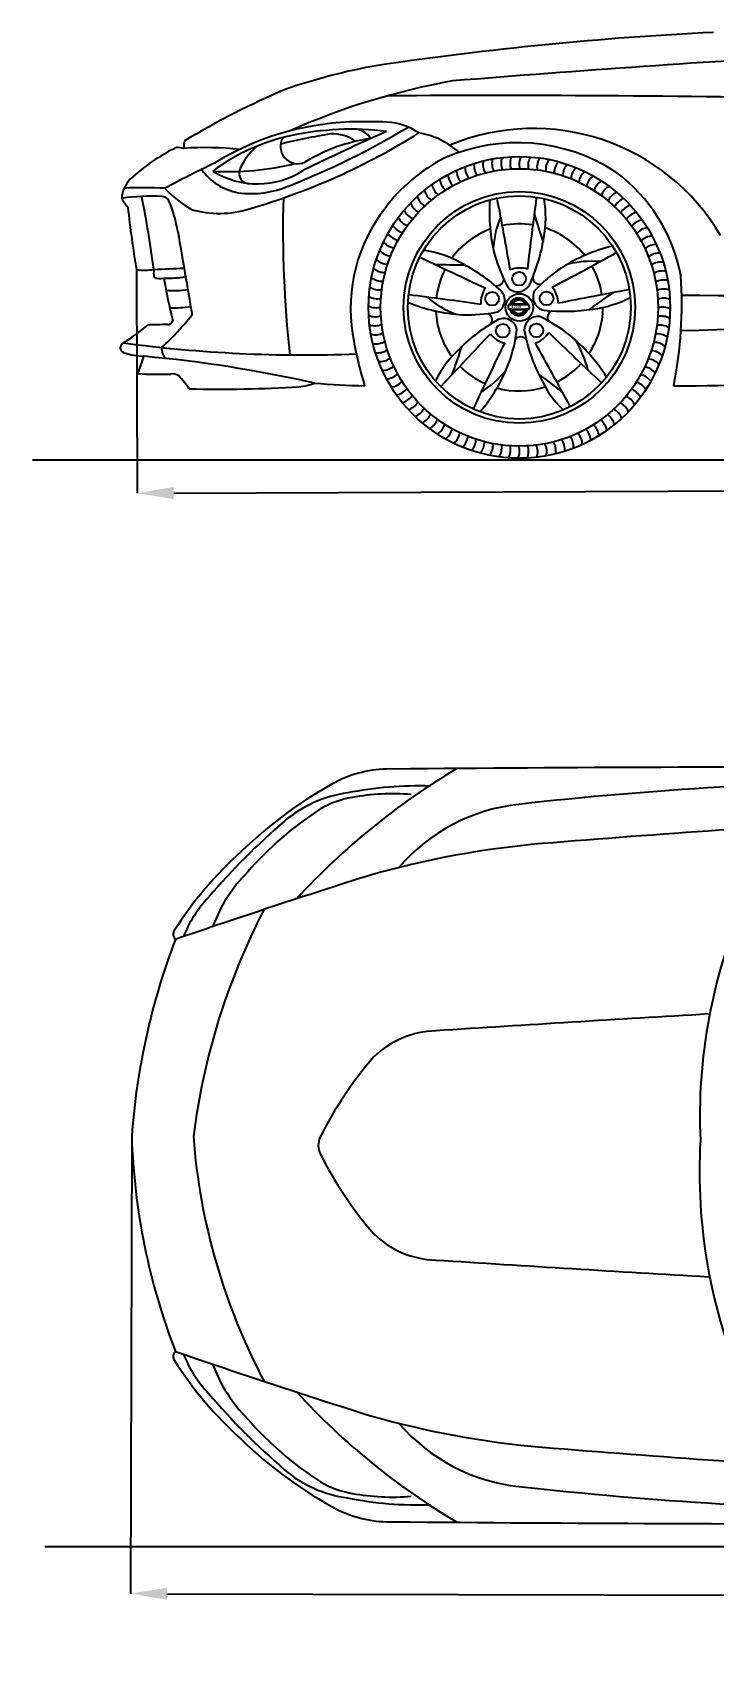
# Model space of a CAD drawing. Header units: millimetres. Extents: x 3410 to 10629, y 345 to 4475.
# Drawn here: x 3410 to 4999, y 350 to 4123 of the extents above; entities that cross this region are included whole.
import ezdxf

# ---------------------------------------------------------------- set-up
doc = ezdxf.new("R2010")
doc.units = ezdxf.units.MM
doc.header["$MEASUREMENT"] = 0
doc.styles.get("Standard").update_dxf_attribs({"font": 'arial.ttf'})
doc.dimstyles.get("Standard").update_dxf_attribs({"dimtxt": 85, "dimasz": 85, "dimexe": 0.18, "dimexo": 0.0625, "dimgap": 30, "dimtad": 0, "dimdec": 4, "dimzin": 0, "dimdsep": 46, "dimtxsty": 'Standard', "dimcen": 0.09, "dimadec": 0, "dimazin": 0, "dimtfac": 1, "dimtdec": 4, "dimtofl": 0, "dimtmove": 0, "dimatfit": 3, "dimfxl": 0, "dimtolj": 1, "dimtzin": 0, "dimarcsym": 0})

# ---------------------------------------------------------------- blocks, each defined once
blk = doc.blocks.new('*D6')
at = {"color": 0, "lineweight": -2, "transparency": 16777216}
for p, q in [((7883.3, 3586), (7885.3, 3064.7)), ((3652.7, 3569.6), (3654.7, 3048.3)), ((7800.3, 3064.5), (6042.9, 3057.7)), ((3739.7, 3048.8), (5497.1, 3055.6))]:
    blk.add_line(p, q, dxfattribs=at)
at = {"color": 0, "transparency": 16777216}
for points in [[(3739.7, 3063), (3739.8, 3034.6), (3654.7, 3048.5)], [(7800.3, 3078.7), (7800.4, 3050.4), (7885.3, 3064.8)]]:
    blk.add_solid(points, dxfattribs=at)
at = {"layer": 'Defpoints', "color": 0, "transparency": 16777216}
for p in [(7883.3, 3586), (3652.7, 3569.7), (7885.3, 3064.8)]:
    blk.add_point(p, dxfattribs=at)
at = {"color": 0, "transparency": 16777216, "insert": (5770, 3056.7), "char_height": 85, "attachment_point": 5, "rotation": 0.2219}
blk.add_mtext('\\A1;4380 mm', dxfattribs=at)
blk = doc.blocks.new('*D8')
at = {"color": 0, "lineweight": -2, "transparency": 16777216}
for p, q in [((3641.7, 1549.3), (3638.7, 482.7)), ((7872.4, 1537.7), (7869.5, 471.1)), ((3723.7, 482.7), (5470.5, 477.9)), ((7784.5, 471.5), (6016.3, 476.4))]:
    blk.add_line(p, q, dxfattribs=at)
at = {"color": 0, "transparency": 16777216}
for points in [[(3723.8, 496.8), (3723.7, 468.5), (3638.7, 482.9)], [(7784.5, 485.7), (7784.4, 457.3), (7869.5, 471.3)]]:
    blk.add_solid(points, dxfattribs=at)
at = {"layer": 'Defpoints', "color": 0, "transparency": 16777216}
for p in [(3641.7, 1549.3), (7872.4, 1537.7), (7869.5, 471.3)]:
    blk.add_point(p, dxfattribs=at)
at = {"color": 0, "transparency": 16777216, "insert": (5743.4, 477.1), "char_height": 85, "attachment_point": 5, "rotation": 359.8428}
blk.add_mtext('\\A1;4380 mm', dxfattribs=at)

msp = doc.modelspace()

# ---------------------------------------------------------------- linework, layer by layer
at = {"color": 5}
for p, q in [((3409.90942, 3126.17317), (10629.19221, 3126.17317)), ((3439.02729, 592.41322), (10629.19221, 592.41322))]:
    msp.add_line(p, q, dxfattribs=at)
at = {"color": 7}
for centre, radius in [((4545.62825, 3481.60902), 351.71009), ((4545.62825, 3481.60902), 323.46339), ((4545.62825, 3481.60902), 270.00748), ((4545.62825, 3481.60902), 270.00748), ((4545.62825, 3481.60902), 260.1165), ((4545.10943, 3548.34678), 15.96558), ((4481.99655, 3501.73869), 15.96558), ((4545.62825, 3481.60902), 32.03948), ((4608.93931, 3502.72555), 15.96558), ((4506.82052, 3427.31208), 15.96558), ((4585.27546, 3427.92199), 15.96558)]:
    msp.add_circle(centre, radius, dxfattribs=at)
for centre, radius, start, end in [((5389.16935, -3855.08575), 7987.5623, 92.80212074, 98.45161454), ((4444.01468, 2722.48368), 1342.88734, 99.81031902, 109.31845433), ((7236.35779, -30724.20869), 34850.27378, 93.217461828, 94.684951833), ((4679.41227, 2388.47676), 1646.79733, 100.12537787, 114.00884697), ((4727.37292, 2272.80661), 1864.76322, 112.96625766, 121.0803802), ((4506.09712, -35463.77296), 39439.47528, 88.818841024, 90.390667222), ((4177.27195, 3259.35813), 655.31481, 92.44167645, 121.50497863), ((3473.46681, 5229.95198), 1581.68324, 286.24797365, 301.98646608), ((3315.14447, 5522.55495), 1889.29762, 291.54821258, 300.93828421), ((4154.31359, 3229.60273), 667.47753, 82.96485497, 102.29532904), ((7013.75945, -2308.79393), 6794.565, 114.130179758, 115.935841465), ((4109.08695, 3790.1553), 95.96282, 55.07235986, 92.38944857), ((4186.5001, 2842.40805), 1072.31352, 87.27027157, 91.98518646), ((4158.95408, 3851.41012), 46.3402, 30.87920731, 79.33168901), ((4229.53221, 3768.98053), 144.74755, 55.59781336, 86.81724567), ((4279.85234, 3702.68474), 188.37182, 48.19107913, 80.38534929), ((4578.54008, 3392.39076), 506.48181, 30.4977554, 112.63040189), ((3939.32775, 3456.56635), 442.44406, 115.87099682, 132.9455757), ((3670.96681, 3175.27124), 683.55726, 82.22086257, 83.67534154), ((3818.20438, 3857.4035), 54.93073, 166.8806204, 185.08179952), ((3813.75236, 3074.34959), 779.8098, 84.12707008, 93.69557189), ((4108.41635, 3429.26812), 462.62388, 102.00730265, 126.84171402), ((4026.60558, 3746.95931), 144.33618, 130.54940433, 157.79284228), ((4029.14806, 3857.38509), 40.70676, 150.46584952, 293.91850058), ((4341.85262, 2428.31118), 1476.82638, 99.22553811, 103.83359512), ((4252.09125, 3486.27129), 392.5662, 97.81300555, 121.72689522), ((4540.99481, 3448.32819), 417.39207, 56.6470306, 114.10588767), ((5069.31249, 1234.3202), 2863.52239, 115.53795761, 118.1407431), ((3870.14792, 4410.92536), 612.6721, 266.3387338, 284.33736142), ((4546.85177, 3480.49105), 390.8634, 116.8161737, 143.58232797), ((4479.05014, 3811.78195), 39.2591, 172.16717604, 214.46201682), ((4499.91325, 3815.3109), 39.2591, 168.56717604, 210.86201682), ((4520.95677, 3817.52288), 39.2591, 164.96717604, 207.26201682), ((4542.09766, 3818.40917), 39.2591, 161.36717604, 203.66201682), ((4563.25249, 3817.96626), 39.2591, 157.76717604, 200.06201682), ((4584.33776, 3816.1959), 39.2591, 154.16717604, 196.46201682), ((4605.27026, 3813.10508), 39.2591, 150.56717604, 192.86201682), ((4625.96738, 3808.70599), 39.2591, 146.96717604, 189.26201682), ((4646.34743, 3803.01601), 39.2591, 143.36717604, 185.66201682), ((4666.33, 3796.05758), 39.2591, 139.76717604, 182.06201682), ((4685.83621, 3787.85816), 39.2591, 136.16717604, 178.46201682), ((3690.10767, 3730.73403), 72.09059, 136.41446665, 175.83300067), ((3914.2338, 3881.75129), 134.92008, 215.53347923, 259.54488917), ((3935.01411, 3965.88821), 196.20836, 237.99469187, 303.06325702), ((3916.2334, 3794.44604), 24.30733, 163.100337, 268.05976698), ((4399.03115, 3784.85165), 39.2591, 186.56717604, 228.86201682), ((4418.36119, 3793.45818), 39.2591, 182.96717604, 225.26201682), ((4438.19349, 3800.83398), 39.2591, 179.36717604, 221.66201682), ((4458.44979, 3806.94995), 39.2591, 175.76717604, 218.06201682), ((4704.78908, 3778.45011), 39.2591, 132.56717604, 174.86201682), ((4723.11382, 3767.87058), 39.2591, 128.96717604, 171.26201682), ((4740.73811, 3756.16129), 39.2591, 125.36717604, 167.66201682), ((4757.59238, 3743.36848), 39.2591, 121.76717604, 164.06201682), ((4542.09806, 3484.88416), 386.72609, 10.5692269, 53.80471422), ((3685.77508, 3287.31994), 453.71179, 86.71173659, 98.56443094), ((3698.60471, 3776.40318), 89.99075, 206.69730714, 222.78222625), ((3665.62574, 2777.25529), 983.5317, 86.90294241, 92.41476563), ((1143.22314, 3231.92187), 2572.45366, 7.55702975, 11.40374155), ((3712.73811, 3723.52893), 16.78206, 24.31202327, 93.20524417), ((3920.51267, 3950.50739), 277.92746, 223.45575315, 239.90804739), ((3919.99232, 3973.35209), 226.31056, 262.32061242, 293.17459152), ((6645.57533, 3663.42623), 2651.31999, 178.41372797, 186.33325419), ((4344.80578, 3752.01083), 39.2591, 197.36717604, 239.66201682), ((4362.18073, 3764.08701), 39.2591, 193.76717604, 236.06201682), ((4380.27966, 3775.04836), 39.2591, 190.16717604, 232.46201682), ((-1686.63725, 2509.55945), 6300.83683, 9.67942186, 11.226447186), ((21074.18487, 1576.15065), 16629.95148, 172.536053829, 173.110988514), ((4773.61013, 3729.54262), 39.2591, 118.16717604, 160.46201682), ((4788.72814, 3714.73828), 39.2591, 114.56717604, 156.86201682), ((4802.88675, 3699.01388), 39.2591, 110.96717604, 153.26201682), ((6001.60791, 3968.65647), 2382.56217, 186.10472782, 189.64046424), ((3464.39993, 3614.28605), 288.08528, 8.80044361, 23.77754392), ((3846.26392, 3934.14607), 233.37174, 253.80193072, 287.39031885), ((4529.65933, 3479.65193), 377.68341, 141.9312908, 189.08210447), ((4312.49899, 3724.70891), 39.2591, 204.56717604, 246.86201682), ((4328.22339, 3738.86751), 39.2591, 200.96717604, 243.26201682), ((4866.68641, 3701.87471), 391.01264, 175.45277257, 194.65434601), ((5718.26124, 4014.81773), 1180.5156, 195.45607721, 198.80563362), ((4355.31581, 3691.7545), 251.67522, 348.9696293, 9.69093483), ((4816.03007, 3682.43149), 39.2591, 107.36717604, 149.66201682), ((4828.10624, 3665.05654), 39.2591, 103.76717604, 146.06201682), ((4283.86879, 3693.57315), 39.2591, 211.76717604, 254.06201682), ((4297.69465, 3709.5909), 39.2591, 208.16717604, 250.46201682), ((4545.62825, 3481.60902), 194.83524, 110.46769747, 144.02218769), ((4700.49382, 3607.67124), 215.9495, 156.75095762, 177.27435878), ((4545.62825, 3481.60902), 194.83524, 80.71299575, 101.74350016), ((4545.62825, 3481.60902), 194.83524, 38.46769747, 72.02218769), ((4839.0676, 3646.95761), 39.2591, 100.16717604, 142.46201682), ((4848.87089, 3628.20612), 39.2591, 96.56717604, 138.86201682), ((39463.44401, 9724.71574), 36225.89515, 189.640116438, 189.951138597), ((4259.36669, 3659.09459), 39.2591, 218.96717604, 261.26201682), ((4271.07598, 3676.71887), 39.2591, 215.36717604, 257.66201682), ((4190.97342, 3708.31242), 416.42674, 335.22807402, 351.06027548), ((4854.3258, 3244.3304), 391.01264, 103.45277257, 122.65434601), ((4857.47742, 3608.87608), 39.2591, 92.96717604, 135.26201682), ((4864.85322, 3589.04378), 39.2591, 89.36717604, 131.66201682), ((4239.37911, 3621.81697), 39.2591, 226.16717604, 268.46201682), ((4248.78715, 3640.76985), 39.2591, 222.56717604, 264.86201682), ((11465.43173, 18612.38148), 16629.95148, 244.536053829, 245.110988514), ((4286.95824, 3365.54965), 251.67522, 60.9696293, 81.69093483), ((4220.42613, 3214.36743), 416.42674, 47.22807402, 63.06027548), ((4852.54141, 3708.94794), 379.26044, 196.22896691, 208.67810515), ((1695.27822, 9108.4659), 6300.83683, 297.67942186, 299.226447186), ((4713.37665, 3373.27847), 215.9495, 84.75095762, 105.27435878), ((4870.96919, 3568.78748), 39.2591, 85.76717604, 128.06201682), ((4875.80118, 3548.18712), 39.2591, 82.16717604, 124.46201682), ((3670.99294, 3713.39392), 144.89372, 262.7439201, 278.86962926), ((3739.52755, 3562.93491), 46.76686, 171.02229652, 193.73929749), ((3575.60345, 6985.72125), 3417.51681, 271.97417513, 273.15395638), ((3707.95604, 3579.81195), 31.22734, 243.65649882, 285.96654924), ((3722.05284, 3874.24528), 324.50273, 269.02762735, 277.9916993), ((5316.13439, 3833.11971), 1624.48741, 190.04445371, 193.60477372), ((4224.22126, 3582.3282), 39.2591, 233.36717604, 275.66201682), ((4231.17969, 3602.31076), 39.2591, 229.76717604, 272.06201682), ((4400.88015, 4761.61982), 1180.5156, 267.45607721, 270.80563362), ((4545.62825, 3481.60902), 194.83524, 152.71299575, 173.74350016), ((4493.28236, 3548.35368), 16.12373, 253.28199889, 356.81024761), ((4546.93134, 3516.87851), 56.69995, 72.16674052, 113.3039356), ((4592.93043, 3552.01815), 16.12373, 181.28199889, 284.81024761), ((4856.6818, 3259.96885), 379.26044, 124.22896691, 136.67810515), ((4545.62825, 3481.60902), 194.83524, 8.71299575, 29.74350016), ((4879.33014, 3527.32402), 39.2591, 78.56717604, 120.86201682), ((3924.62528, 3491.69983), 999.69604, 348.87827399, 3.67738561), ((3740.68177, 3743.38681), 222.35261, 265.11544394, 278.17479076), ((4218.53127, 3561.94814), 39.2591, 236.96717604, 279.26201682), ((3544.22638, -2746.00754), 6300.83683, 81.67942186, 83.226447186), ((4512.48765, 3493.7472), 56.69995, 144.16674052, 185.3039356), ((4480.18669, 3498.86677), 31.28921, 297.28677687, 42.61264865), ((4541.81879, 3549.18058), 31.28921, 225.28677687, 330.61264865), ((4608.71544, 3506.11279), 31.28921, 153.28677687, 258.61264865), ((4579.57421, 3491.26858), 56.69995, 0.16674052, 41.3039356), ((7841.03455, -12826.80148), 16629.95148, 100.536053829, 101.110988514), ((5415.1034, 2531.13932), 1180.5156, 123.45607721, 126.80563362), ((4881.54212, 3506.2805), 39.2591, 74.96717604, 117.26201682), ((4882.42841, 3485.13961), 39.2591, 71.36717604, 113.66201682), ((4849.7914, -20367.58615), 23877.13921, 86.553408554, 89.821534714), ((3736.41252, 3788.06872), 307.36665, 268.86443871, 278.00228451), ((4211.04137, 3520.31852), 39.2591, 244.16717604, 286.46201682), ((4214.13219, 3541.25102), 39.2591, 240.56717604, 282.86201682), ((4435.35556, 3855.01931), 391.01264, 247.45277257, 266.65434601), ((4473.59205, 3667.8503), 215.9495, 228.75095762, 249.27435878), ((4545.62825, 3481.60902), 194.83524, 182.46769747, 216.02218769), ((4534.95283, 3482.90651), 15.28914, 161.54790017, 198.76316557), ((4545.27112, 4026.51463), 548.77001, 267.39965477, 272.38672494), ((4521.17305, 3487.08652), 0.97864, 97.19989449, 137.65632267), ((4543.84026, 2492.01434), 996.00606, 88.62840704, 91.34567665), ((4525.07473, 3488.9615), 11.89747, 247.26233502, 262.49730527), ((4524.26238, 3476.50087), 11.99463, 92.89618137, 105.53248897), ((4532.15685, 3449.28583), 29.18683, 100.45459482, 107.20990662), ((4544.18199, 3483.98285), 21.75631, 198.26018574, 341.95252022), ((4543.01078, 3483.20672), 20.06, 115.42095124, 164.7587364), ((4524.16808, 3469.18608), 19.30088, 81.48926247, 91.51933108), ((4544.18001, 3483.69905), 18.03181, 198.42767274, 341.50526739), ((4544.22039, 3481.71569), 18.02856, 21.43475727, 158.62978656), ((4529.68505, 3479.75898), 2.88866, 221.86007085, 266.4690337), ((4529.80532, 3485.73934), 3.42207, 97.42115469, 127.52052958), ((4544.14635, 3482.2877), 16.29087, 25.31307569, 155.15425505), ((4545.25969, 3209.29337), 280.29051, 87.21611991, 93.25121083), ((4544.33625, 3483.62595), 16.29316, 204.47481259, 335.50566603), ((4544.43375, 4055.92696), 579.24351, 268.52337344, 271.45710517), ((4544.14845, 3482.0445), 21.60453, 17.34497831, 116.82301292), ((4556.07787, 3480.49442), 9.19388, 60.06447057, 72.30042612), ((4549.11674, 3496.01795), 21.62276, 297.68550957, 303.31987989), ((4561.31868, 3489.41656), 1.15668, 235.63911449, 272.5812625), ((4561.29772, 3476.40662), 1.57252, 72.77760779, 101.12154173), ((4538.21507, 3865.14717), 377.59679, 273.51580714, 274.03280735), ((4572.61364, 3520.91931), 44.35818, 255.84138499, 259.94355834), ((4564.53842, 3481.56416), 6.92506, 63.01064997, 88.07893914), ((4564.79124, 3483.4076), 6.16544, 270.71234911, 302.72347316), ((4559.14224, 3482.56995), 9.97956, 334.1626348, 31.16905672), ((4651.64164, 3888.96102), 416.42674, 263.22807402, 279.06027548), ((4627.2085, 3458.37959), 16.12373, 109.28199889, 212.81024761), ((4545.62825, 3481.60902), 194.83524, 326.46769747, 0.02218769), ((4686.67871, 3727.54543), 251.67522, 276.9696293, 297.69093483), ((4881.9855, 3463.98478), 39.2591, 67.76717604, 110.06201682), ((4880.21514, 3442.89951), 39.2591, 64.16717604, 106.46201682), ((3339.87515, 3846.47612), 529.17055, 302.23817468, 309.90174879), ((3969.75482, -6150.00576), 9594.92761, 91.461803873, 91.734563761), ((3267.34659, 3873.12648), 657.5286, 312.48502824, 321.58633682), ((3726.07107, 3453.09892), 11.35195, 264.50081317, 349.35913948), ((4209.27101, 3499.23325), 39.2591, 247.76717604, 290.06201682), ((4208.8281, 3478.07842), 39.2591, 251.36717604, 293.66201682), ((4699.29712, 3089.74122), 416.42674, 119.22807402, 135.06027548), ((4424.25747, 3843.75237), 379.26044, 268.22896691, 280.67810515), ((4465.97454, 3452.45035), 16.12373, 325.28199889, 68.81024761), ((4508.9926, 3424.70333), 31.28921, 9.28677687, 114.61264865), ((4588.42774, 3429.18162), 31.28921, 81.28677687, 186.61264865), ((4430.95676, 3117.28893), 379.26044, 52.22896691, 64.67810515), ((4872.72523, 3401.26989), 39.2591, 56.96717604, 99.26201682), ((4877.12432, 3421.96701), 39.2591, 60.56717604, 102.86201682), ((6015.40585, -36305.32611), 39747.1635, 89.642525238, 91.5760436), ((3627.50345, 3387.58847), 12.49706, 115.33482354, 254.6686943), ((4044.70386, 6560.49576), 3189.72386, 262.38755684, 272.17247347), ((5097.41965, 3574.11587), 953.24393, 189.30202615, 196.78044416), ((4209.71439, 3456.93754), 39.2591, 254.96717604, 297.26201682), ((4211.92637, 3435.89401), 39.2591, 258.56717604, 300.86201682), ((-7706.25462, 14738.39903), 16629.95148, 316.536053829, 317.110988514), ((10158.99336, 604.77988), 6300.83683, 153.67942186, 155.226447186), ((4523.84314, 3453.84133), 56.69995, 216.16674052, 257.3039356), ((4163.70382, 3478.08699), 379.26044, 340.22896691, 352.67810515), ((4548.74544, 3396.84331), 16.12373, 37.28199889, 140.81024761), ((4965.80296, 3506.66299), 416.42674, 191.22807402, 207.06027548), ((4565.30492, 3452.30946), 56.69995, 288.16674052, 329.3039356), ((-9946.25527, -4692.08461), 16629.95148, 28.536053829, 29.110988514), ((9016.28056, 7931.24739), 6300.83683, 225.67942186, 227.226447186), ((4415.35567, 3114.69708), 391.01264, 31.45277257, 50.65434601), ((4494.43689, 3288.59483), 215.9495, 12.75095762, 33.27435878), ((4860.07681, 3360.90727), 39.2591, 49.76717604, 92.06201682), ((4867.03525, 3380.88984), 39.2591, 53.36717604, 95.66201682), ((3685.6805, 3596.57517), 229.43017, 254.4562696, 266.14448084), ((-4754.23116, 6276.43943), 8912.51445, 340.676810265, 340.951418052), ((3385.14122, 253.44968), 3127.23862, 77.38172953, 84.76904556), ((3743.54219, 3385.49173), 32.21894, 175.12551066, 225.23415566), ((4215.45532, 3415.03091), 39.2591, 262.16717604, 304.46201682), ((4220.28732, 3394.43055), 39.2591, 265.76717604, 308.06201682), ((4576.07384, 3199.7349), 251.67522, 132.9696293, 153.69093483), ((3283.53602, 3739.49048), 1180.5156, 339.45607721, 342.80563362), ((4842.46935, 3322.44818), 39.2591, 42.56717604, 84.86201682), ((4851.8774, 3341.40106), 39.2591, 46.16717604, 88.46201682), ((3703.81952, 4051.3245), 725.56696, 266.23815776, 272.28976797), ((3736.13313, 3298.13939), 28.39282, 57.76113752, 96.72470447), ((3520.39573, 3109.07719), 314.18042, 35.5839783, 42.70328997), ((4226.40329, 3374.17425), 39.2591, 269.36717604, 311.66201682), ((4233.77909, 3354.34195), 39.2591, 272.96717604, 315.26201682), ((4545.62825, 3481.60902), 194.83524, 224.71299575, 245.74350016), ((4156.41782, 3492.12358), 391.01264, 319.45277257, 338.65434601), ((4346.24186, 3470.65023), 215.9495, 300.75095762, 321.27435878), ((3910.36046, 2360.97773), 1180.5156, 51.45607721, 54.80563362), ((4545.62825, 3481.60902), 194.83524, 296.71299575, 317.74350016), ((4820.18053, 3286.49916), 39.2591, 35.36717604, 77.66201682), ((4831.88981, 3304.12344), 39.2591, 38.96717604, 81.26201682), ((3848.10065, 6268.50667), 2977.48463, 268.61064433, 273.52139201), ((4013.63245, 3458.75523), 163.03719, 276.10844173, 289.59135331), ((4216.22938, 4974.27383), 1675.65969, 264.93527425, 268.92413328), ((4242.38562, 3335.01191), 39.2591, 276.56717604, 318.86201682), ((4252.1889, 3316.26042), 39.2591, 280.16717604, 322.46201682), ((4545.62825, 3481.60902), 194.83524, 254.46769747, 288.02218769), ((4823.11467, 3423.46059), 251.67522, 204.9696293, 225.69093483), ((4793.56185, 3253.62713), 39.2591, 28.16717604, 70.46201682), ((4807.38772, 3269.64488), 39.2591, 31.76717604, 74.06201682), ((4882.37572, 12744.44368), 9445.60769, 270.140551701, 272.668472016), ((4263.15026, 3298.16149), 39.2591, 283.76717604, 326.06201682), ((4275.22643, 3280.78654), 39.2591, 287.36717604, 329.66201682), ((4288.36976, 3264.20415), 39.2591, 290.96717604, 333.26201682), ((4746.45072, 3211.2072), 39.2591, 17.36717604, 59.66201682), ((4763.03312, 3224.35052), 39.2591, 20.96717604, 63.26201682), ((4778.75751, 3238.50913), 39.2591, 24.56717604, 66.86201682), ((4302.52836, 3248.47976), 39.2591, 294.56717604, 336.86201682), ((4317.64637, 3233.67541), 39.2591, 298.16717604, 340.46201682), ((4333.66412, 3219.84955), 39.2591, 301.76717604, 344.06201682), ((4692.22536, 3178.36638), 39.2591, 6.56717604, 48.86201682), ((4710.97685, 3188.16967), 39.2591, 10.16717604, 52.46201682), ((4729.07578, 3199.13103), 39.2591, 13.76717604, 56.06201682), ((4350.5184, 3207.05674), 39.2591, 305.36717604, 347.66201682), ((4368.14268, 3195.34746), 39.2591, 308.96717604, 351.26201682), ((4386.46742, 3184.76792), 39.2591, 312.56717604, 354.86201682), ((4405.4203, 3175.35987), 39.2591, 316.16717604, 358.46201682), ((4612.20636, 3151.43609), 39.2591, 352.16717604, 34.46201682), ((4632.80672, 3156.26808), 39.2591, 355.76717604, 38.06201682), ((4653.06302, 3162.38405), 39.2591, 359.36717604, 41.66201682), ((4672.89532, 3169.75985), 39.2591, 2.96717604, 45.26201682), ((4424.92651, 3167.16046), 39.2591, 319.76717604, 2.06201682), ((4444.90907, 3160.20202), 39.2591, 323.36717604, 5.66201682), ((4465.28913, 3154.51204), 39.2591, 326.96717604, 9.26201682), ((4485.98625, 3150.11295), 39.2591, 330.56717604, 12.86201682), ((4506.91875, 3147.02213), 39.2591, 334.16717604, 16.46201682), ((4528.00402, 3145.25177), 39.2591, 337.76717604, 20.06201682), ((4549.15884, 3144.80886), 39.2591, 341.36717604, 23.66201682), ((4570.29973, 3145.69515), 39.2591, 344.96717604, 27.26201682), ((4591.34326, 3147.90713), 39.2591, 348.56717604, 30.86201682), ((4594.54804, 1493.23079), 1002.48589, 118.02830451, 134.06379006), ((5238.39751, 993.74059), 1642.85547, 120.6824651, 137.53113415), ((4243.68512, 2128.15717), 277.38583, 88.21529557, 115.68212535), ((5358.42677, -124504.77935), 126915.0079, 89.935724314, 90.4993564073), ((5545.26184, -6608.0715), 8987.04657, 90.393535921, 96.391758263), ((4183.90732, 2065.6996), 286.74454, 97.86052506, 130.42481357), ((4308.68937, 1533.836), 832.23237, 87.96875687, 101.36495614), ((4249.71299, 1824.80257), 522.9296, 85.20400016, 100.37500817), ((4508.08556, 1648.42969), 789.02724, 122.71473044, 139.093337), ((4190.98557, 2126.8038), 215.31636, 99.47560396, 120.51658988), ((4590.11183, 1897.03416), 428.48269, 96.0743771, 139.3990486), ((5044.84877, 1064.37763), 1607.29717, 130.64195244, 139.59942967), ((7345.17059, -31385.40394), 33728.93596, 93.2648041, 94.670638917), ((4783.40297, 93.29945), 2146.1898, 94.93707395, 105.82444389), ((4510.09808, 1536.0178), 913.53276, 132.12375741, 147.46515234), ((10338.81077, -17235.30718), 20342.41638, 107.569625289, 108.917555819), ((4161.45152, 1915.71016), 352.91146, 135.03416903, 159.75536265), ((4018.89979, 1915.08561), 275.16924, 136.03563003, 158.76369255), ((5351.00366, 1351.76664), 1577.87885, 152.60183727, 172.84369998), ((6229.62531, 1594.26644), 1263.16087, 156.6912827, 182.4825821), ((5245.1892, 1433.83288), 1607.69079, 159.06268803, 175.87994432), ((3754.41106, 2020.30311), 16.09371, 154.12282112, 228.0422155), ((12735.48859, -129256.87687), 131319.97229, 93.3826789531, 93.6609184941), ((4356.38504, 1579.86336), 215.34153, 91.56698218, 134.20916974), ((4878.02815, 1149.98263), 890.30539, 138.98768227, 153.58165465), ((5162.69467, 1597.18006), 1521.79365, 181.80148415, 201.17508692), ((5236.75492, 1658.44233), 1455.50929, 184.33856195, 207.87386085), ((4119.40498, 1527.90714), 42.76892, 154.82697277, 205.17302723), ((4878.02815, 1905.83165), 890.30539, 206.41834535, 221.01231773), ((6250.73295, 1467.9451), 1285.07952, 176.80573365, 203.19828688), ((4356.38504, 1475.95092), 215.34153, 225.79083026, 268.43301782), ((12735.48859, 132312.69115), 131319.97229, 266.3390815059, 266.6173210469), ((3754.41106, 1035.51117), 16.09371, 131.9577845, 205.87717888), ((4510.09808, 1519.79648), 913.53276, 212.53484766, 227.87624259), ((10338.81077, 20291.12146), 20342.41638, 251.082444181, 252.430374711), ((4018.89979, 1140.72867), 275.16924, 201.23630745, 223.96436997), ((4161.45152, 1140.10412), 352.91146, 200.24463735, 224.96583097), ((5044.84877, 1991.43665), 1607.29717, 220.40057033, 229.35804756), ((5238.39751, 2062.07368), 1642.85547, 222.46886585, 239.3175349), ((4508.08556, 1407.38459), 789.02724, 220.906663, 237.28526956), ((4783.40297, 2962.51483), 2146.1898, 254.17555611, 265.06292605), ((4590.11183, 1158.78012), 428.48269, 220.6009514, 263.9256229), ((4594.54804, 1562.58349), 1002.48589, 225.93620994, 241.97169549), ((7345.17059, 34441.21822), 33728.93596, 265.329361083, 266.7351959), ((4183.90732, 990.11468), 286.74454, 229.57518643, 262.13947494), ((4190.98557, 929.01048), 215.31636, 239.48341012, 260.52439604), ((5545.26184, 9663.88578), 8987.04657, 263.608241737, 269.606464079), ((4308.68937, 1521.97828), 832.23237, 258.63504386, 272.03124313), ((4249.71299, 1231.0117), 522.9296, 259.62499183, 274.79599984), ((4243.68512, 927.6571), 277.38583, 244.31787465, 271.78470443), ((5358.42677, 127560.59363), 126915.0079, 269.5006435927, 270.064275686)]:
    msp.add_arc(centre, radius, start, end, dxfattribs=at)

# ---------------------------------------------------------------- texts
at = {"color": 7, "insert": (4524.60407, 3485.39741), "char_height": 4.9146102, "attachment_point": 1}
msp.add_mtext_dynamic_manual_height_columns('{\\fBankGothic Lt BT|b0|i0|c0|p34;NISSAN}', width=64.8279191, gutter_width=0.16382, heights=[0], dxfattribs=at)

# ---------------------------------------------------------------- dimensions: what is measured, and where the dimension line sits
at = {"color": 7}
dim = msp.add_aligned_dim(p1=(3652.69225, 3569.66058), p2=(7883.31046, 3586.04338), distance=-521.19778, text='4380 mm', dimstyle='Standard', dxfattribs=at)
dim.commit()
dim.dimension.update_dxf_attribs({"geometry": '*D6', "text_midpoint": (5770.01965, 3056.6581)})
dim = msp.add_linear_dim(base=(7869.45071, 471.27871), p1=(3641.65317, 1549.33996), p2=(7872.37721, 1537.73025), angle=359.84277259, text='4380 mm', dimstyle='Standard', dxfattribs=at)
dim.commit()
dim.dimension.update_dxf_attribs({"geometry": '*D8', "text_midpoint": (5743.37599, 477.11296), "dimtype": 161})

doc.saveas('drawing.dxf')
